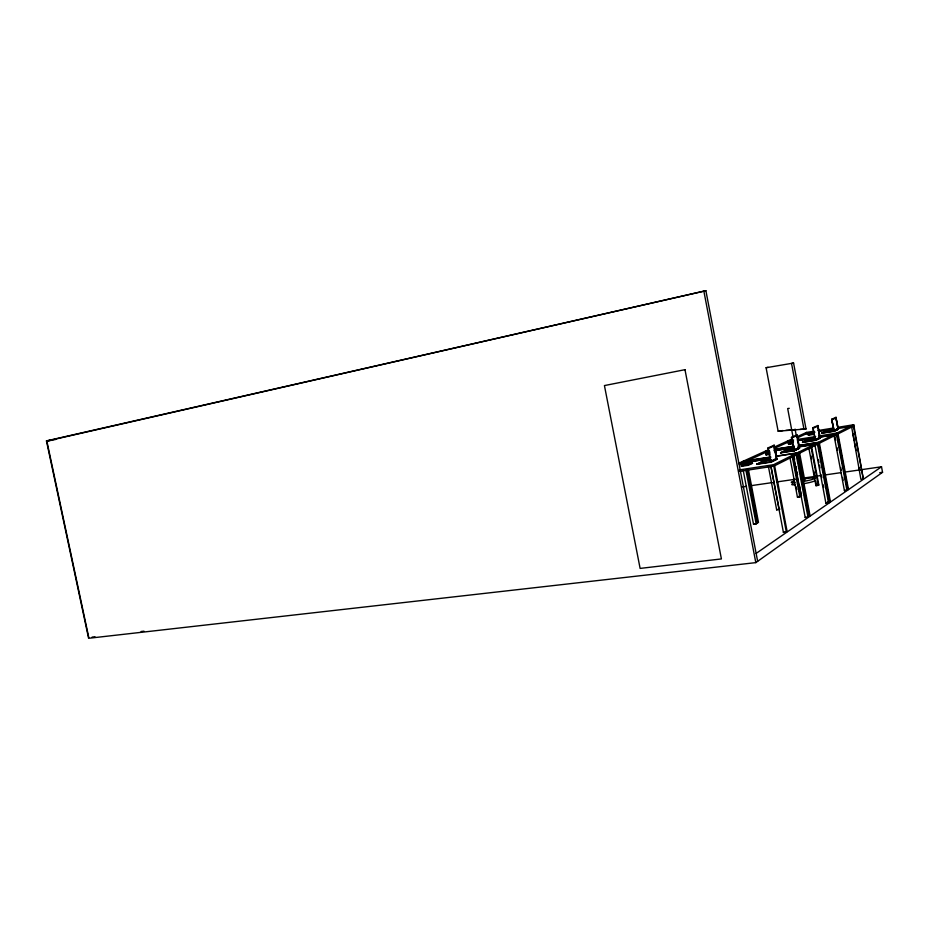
<?xml version="1.0" encoding="UTF-8"?>
<svg xmlns="http://www.w3.org/2000/svg" width="929" height="929" viewBox="0 0 929 929"><rect width="100%" height="100%" fill="white"/><g stroke="black" fill="none" stroke-linecap="round" stroke-linejoin="round"><path stroke-width="1.39" d="M803.074 480.096L804.711 480.003L803.086 480.456M757.646 561.313L705.889 290.707L46.45 440.892L88.603 638.293L755.811 562.626L882.55 472.304L881.516 466.776L845.611 471.967M756.136 553.417L881.516 466.776M771.72 466.207L770.896 466.613L783.414 532.433L786.34 532.073L787.13 531.527L774.623 465.766M807.986 517.139L796.199 454.92L793.424 455.349L805.199 517.499L807.986 517.139L808.683 516.663L796.664 453.166L776.679 456.267M798.592 446.977L815.499 444.306L814.849 444.631L825.916 503.297L828.563 502.949L829.191 502.519L817.892 442.587L798.336 445.676M827.785 502.02L827.158 502.45L830.421 501.672L819.401 443.261M835.635 440.462L834.567 434.784L833.975 435.074L844.426 490.617L846.946 490.268L847.503 489.885L836.843 433.146L818.519 442.274L798.452 445.455M851.533 426.295L860.893 479.318L863.308 478.981L853.716 424.727L837.981 427.294M783.414 532.433L784.215 531.899M805.199 517.499L805.907 517.023M825.916 503.297L826.555 502.868M844.426 490.617L847.503 489.885M743.223 470.388L753.5 524.177L756.171 523.828L756.961 523.341L746.684 469.598M768.399 466.393L776.679 509.882L779.93 509.104M790.01 457.951L797.43 497.085L799.857 496.748L800.484 496.353L792.809 455.849M808.799 447.848L815.941 485.67L818.263 485.333L818.832 484.984L811.435 445.781M753.5 524.177L756.961 523.341M776.679 509.882L777.387 509.44M797.43 497.085L800.484 496.353M815.941 485.67L818.832 484.984M796.931 454.548L773.811 466.172L739.554 471.363M797.628 454.2L818.135 443.899M818.763 443.574L837.075 434.377M837.47 434.18L853.937 425.9M739.333 469.9L773.532 464.709L796.664 453.166M775.994 456.139L797.372 452.818L817.892 442.587M818.519 436.084L837.238 432.949L853.716 424.727M799.555 448.196L794.028 450.82L791.473 437.338L797.047 434.9L799.555 448.196L794.295 450.774L780.604 452.911L785.98 450.054L793.935 448.812M820.261 438.07L815.314 440.404L812.91 427.688L817.903 425.517L820.261 438.07L815.569 440.369L802.54 442.436L807.336 439.881L815.755 438.534M771.07 459.855L762.709 461.144L756.659 464.349L771.047 462.143L776.981 459.24L774.02 445.188L776.702 459.286L770.768 462.189L768.039 447.883L774.298 445.142M834.079 429.662L826.032 430.963L821.724 433.286L834.172 431.277L838.388 429.21L835.914 417.33L838.144 429.244L833.928 431.311L831.664 419.246L836.158 417.295M776.447 458.659L770.826 461.376L776.447 458.659L774.031 445.966L768.457 448.486M798.998 447.662L794.074 450.054L799.056 447.65L796.792 435.678L791.845 437.919M819.738 437.559L815.348 439.696L819.796 437.547L817.671 426.237L813.258 428.234M833.952 430.638L837.958 428.71L835.949 417.98L831.919 419.78L833.952 430.638L837.958 428.71M776.644 459.007L770.71 461.899L756.601 464.059M799.242 447.975L793.97 450.542L780.557 452.644M819.959 437.861L815.267 440.16L802.493 442.192M838.109 429.012L833.882 431.068L821.677 433.042M756.659 464.349L762.767 461.434L771.128 460.145M780.604 452.911L786.039 450.321L793.993 449.067M802.54 442.436L807.382 440.125L815.801 438.79M821.724 433.286L826.078 431.207L838.388 429.21M748.356 465.29L752.502 463.339L752.235 461.945L745.372 463.002L741.156 464.953L741.423 466.358L748.356 465.29L748.089 463.885L752.235 461.945M741.423 466.358L745.639 464.395L745.372 463.002M766.042 454.908L769.781 453.166L769.537 451.854L765.786 453.573L766.042 454.908L770.002 454.293M788.616 444.41L791.949 442.854L791.717 441.612L788.373 443.156L788.616 444.41L792.379 443.807M811.156 432.635L808.149 434.017L808.369 435.213L811.377 433.82L811.156 432.635L814.733 432.055M745.337 462.526L741.865 463.316M746.115 462.166L746.928 461.794L744.268 462.212M790.173 441.89L787.095 442.576M790.602 441.681L791.253 441.391L788.837 441.774M808.474 433.46L809.054 433.193M739.321 464.477L742.677 462.944L769.049 458.868M769.015 450.31L766.216 450.751L743.212 461.225L743.467 462.584L766.46 452.028L768.991 451.633L765.74 452.365M766.924 450.437L767.168 451.715L767.888 451.378M774.287 448.44L787.746 442.274L793.029 441.426M791.671 439.173L787.955 440.857L788.187 442.065L792.542 440.067M797.488 437.803L806.732 433.564L806.523 432.415L813.676 431.253M738.543 463.35L742.422 461.585L770.965 457.161M774.647 446.919L787.513 441.066L793.587 439.951M796.617 436.92L806.523 432.415M47.936 440.822L705.889 290.707M768.051 367.327L766.088 367.733L778.13 431.184L782.973 430.557M778.13 431.184L806.024 428.977L793.575 363.042L766.088 367.733M793.575 363.042L791.543 363.46L804.015 429.43M789.255 408.319L787.676 408.551L792.994 436.804M831.664 419.246L834.172 431.277M817.903 425.517L820.017 438.116M812.91 427.688L815.569 440.369M817.961 430.545L833.696 427.99M797.047 434.9L799.288 448.242M806.151 433.831L814.721 432.264M818.972 431.579L833.127 429.279M837.377 428.594L853.414 426.167L863.308 478.981M808.149 434.017L814.152 433.053M791.473 437.338L794.295 450.774M808.369 435.213L814.385 434.238M797.384 439.475L815.697 436.537M835.543 434.296L838.039 433.889L848.444 489.235L847.887 489.618L837.238 432.949M788.187 442.065L793.471 441.229M797.756 440.532L814.93 437.791M819.215 437.106L834.962 434.586M797.326 440.741L814.512 437.989M820.237 437.071L834.567 434.784M833.975 435.074L836.495 434.667L846.946 490.268M788.373 443.156L793.401 442.343M768.039 447.883L771.047 462.143M774.089 449.299L794.156 446.129M774.6 449.427L794.144 446.338M767.168 451.715L769.688 451.308M773.915 450.646L793.61 447.546M797.837 446.872L816.126 443.992M774.635 450.751L794.365 447.639M814.849 444.631L817.485 444.225L828.563 502.949M765.786 453.573L769.746 452.957M46.45 440.892L55.845 439.429M48.273 440.845L51.141 440.404M743.212 461.225L770.292 457.022M743.467 462.584L770.489 458.403M773.915 459.716L776.981 459.24M741.156 464.953L752.502 463.339M742.213 486.947L746.521 486.331M750.829 485.704L772.371 482.581M776.679 481.954L795.352 479.248M803.968 478.005L821.201 475.509M824.069 475.091L841.302 472.594M879.682 472.71L882.55 472.304M799.126 496.04L801.541 495.703L800.914 496.098L793.25 455.628M92.11 637.085L94.99 636.76M141.092 631.511L143.972 631.186M785.853 430.359L795.944 429.674M800.264 429.372L806.024 428.977M47.147 442.483L88.778 637.468M748.542 470.248L758.494 522.388L757.716 522.876L747.462 469.226M745.882 469.993L756.171 523.828M742.422 461.585L742.677 462.944M703.799 290.823L755.811 562.626M797.953 440.613L798.185 441.856M795.061 429.082L796.408 436.154M799.346 451.703L804.7 479.968M798.348 453.84L810.065 515.711L809.368 516.187L797.372 452.818M794.156 456.708L794.678 459.495M796.002 466.451L796.525 469.238M797.059 472.025L797.581 474.812M799.695 485.96L800.217 488.735M800.752 491.522L801.274 494.309M792.17 456.174L799.857 496.748M787.513 441.066L787.746 442.274M796.211 486.924L796.734 489.711M776.075 450.82L776.33 452.144M773.532 464.709L786.34 532.073M770.942 466.01L779.222 509.545M766.216 450.751L766.46 452.028M852.868 433.413L854.204 440.532M854.738 443.377L856.073 450.495M859.267 467.577L859.801 470.422M836.971 447.569L837.505 450.414M840.71 467.484L841.244 470.318M842.58 477.436L843.114 480.27M818.519 442.274L829.794 502.101M818.391 459.646L818.925 462.433M819.448 465.22L819.97 468.007M821.294 474.986L821.817 477.773M823.129 484.741L823.651 487.528M810.854 446.071L818.263 485.333M810.959 455.942L811.493 458.74M813.874 471.328L815.186 478.319M815.72 481.117L816.243 483.916M814.965 480.328A11.856 1.231 -9.8 0 1 802.877 483.846M795.34 484.787A11.856 1.231 -9.8 0 1 792.983 483.73M803.515 478.981A11.856 1.208 -9.8 0 1 814.71 478.284A11.856 1.208 -9.8 0 1 803.655 481.408M794.91 482.569A11.856 1.208 -9.8 0 1 794.574 480.885M684.987 369.684L604.431 385.57L640.116 568.409L721.403 558.933L684.987 369.684"/></g></svg>
